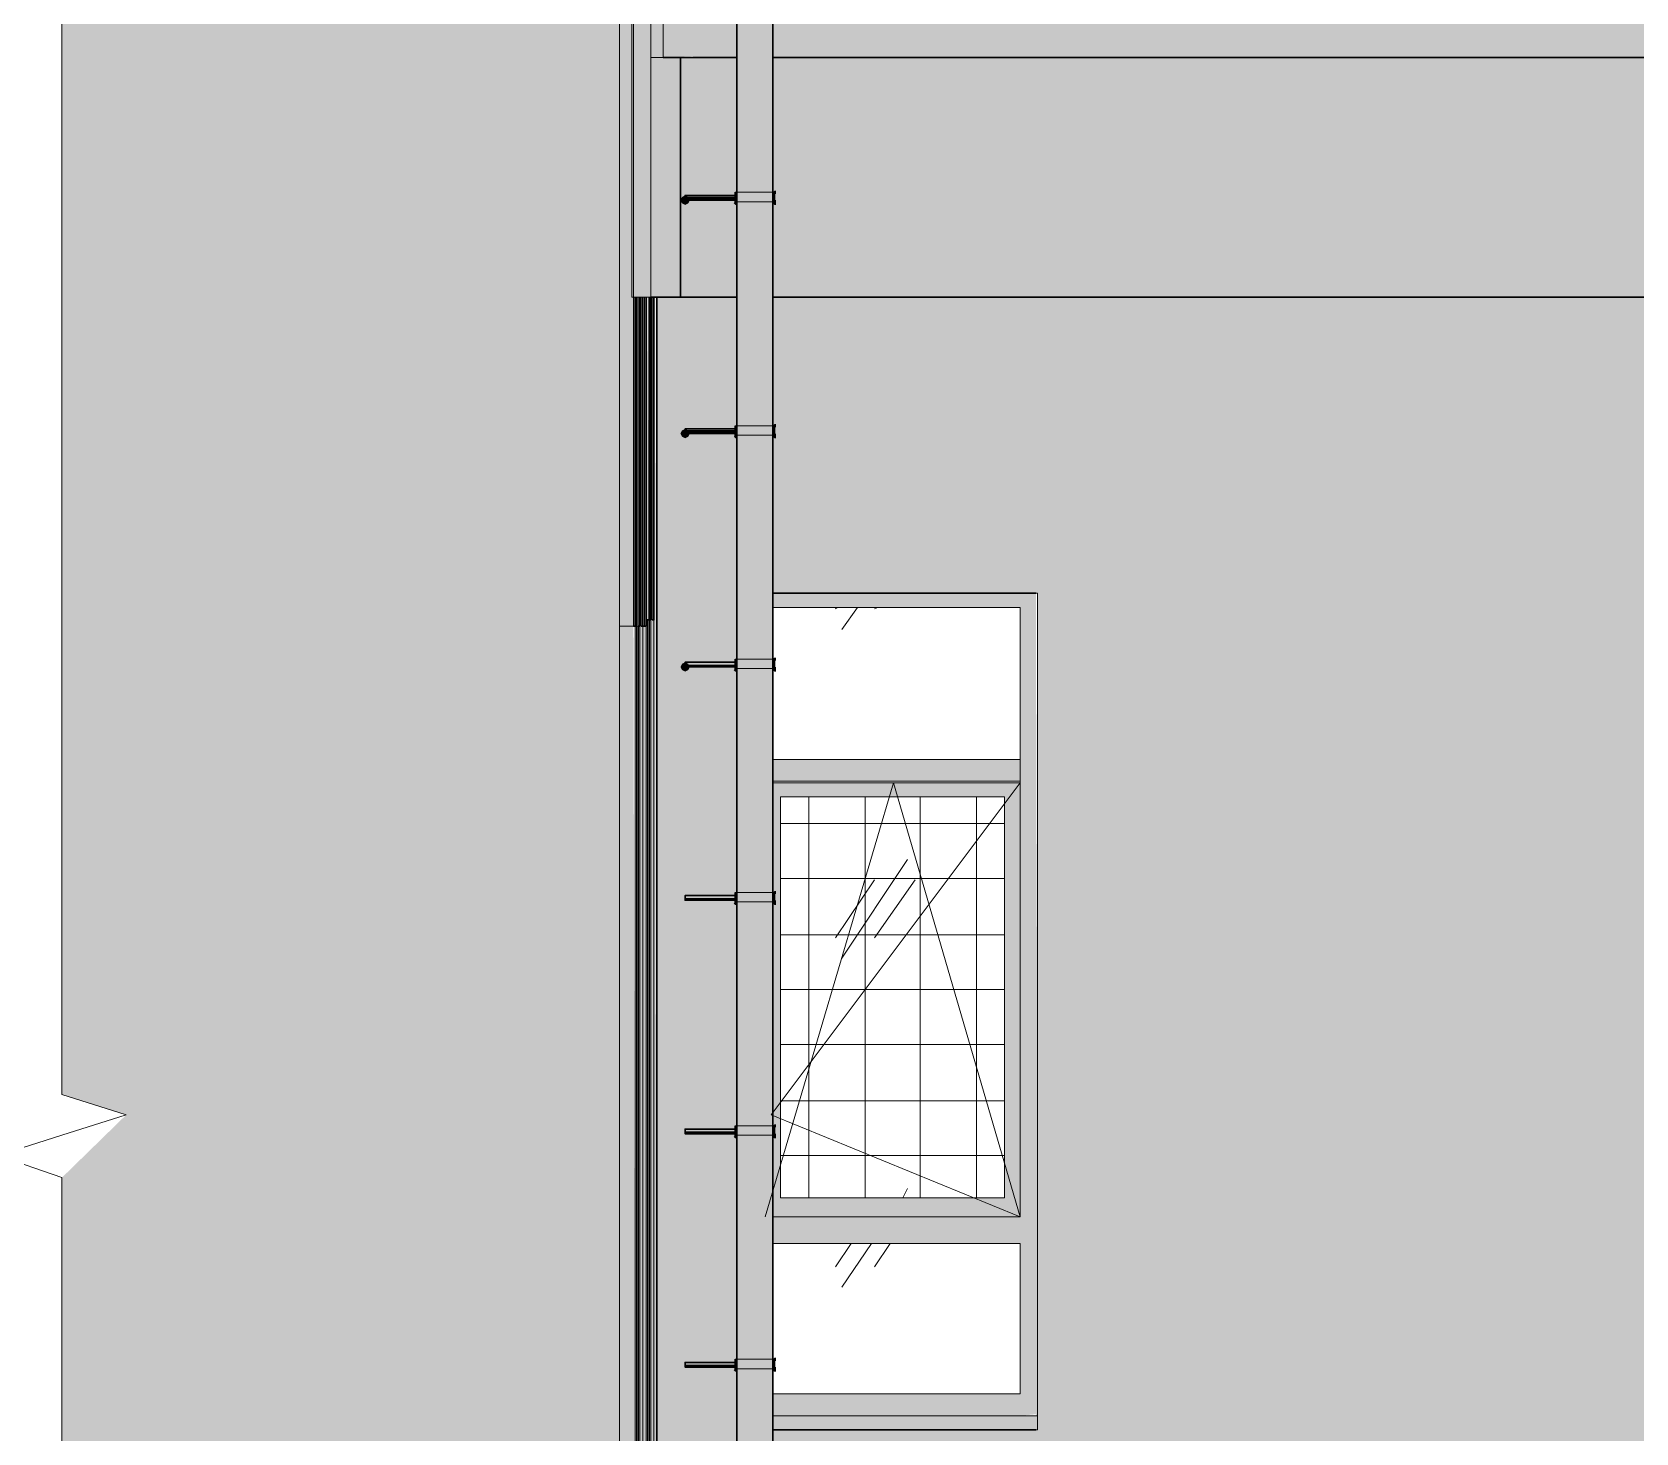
# Model space of a CAD drawing. Header units: millimetres. Extents: x -11345 to 411485, y -9810 to 73012.
# Drawn here: x 289849 to 294185, y 8008 to 11793 of the extents above; entities that cross this region are included whole.
import ezdxf

# ---------------------------------------------------------------- set-up
doc = ezdxf.new("R2010")
doc.units = ezdxf.units.MM
for name, color, linetype in [('PDF _Аннотация', 7, 'Continuous'), ('PDF _Линии', 7, 'Continuous'), ('PDF _Стены наружные', 7, 'Continuous'), ('PDF _Стены отделка', 7, 'Continuous'), ('PDF _Узлы', 7, 'Continuous')]:
    doc.layers.add(name, color=color, linetype=linetype)
for name, color, linetype, true_color in [('PDF _Обобщенные модели', 7, 'Continuous', 0xb5bcbf), ('PDF _Окна', 7, 'Continuous', 0x383e42), ('PDF _Стены штриховка поверхности', 7, 'Continuous', 0xcacbcc)]:
    doc.layers.add(name, color=color, linetype=linetype, true_color=true_color)

msp = doc.modelspace()

# ---------------------------------------------------------------- hatches: boundary and pattern name
at = {"layer": 'PDF _Линии', "transparency": 33554559}
for points in [[(291627.44753, 11339.09141), (291623.21449, 11347.55749), (291614.74841, 11351.79053), (291606.28233, 11347.55749), (291602.0493, 11339.09141), (291606.28233, 11330.62534), (291614.74841, 11326.3923), (291623.21449, 11330.62534)], [(291627.44753, 10708.3687), (291623.21449, 10716.83478), (291614.74841, 10721.06781), (291606.28233, 10716.83478), (291602.0493, 10708.3687), (291606.28233, 10699.90262), (291614.74841, 10695.66958), (291623.21449, 10699.90262)], [(291627.44753, 10077.64599), (291623.21449, 10086.11206), (291614.74841, 10090.3451), (291606.28233, 10086.11206), (291602.0493, 10077.64599), (291606.28233, 10069.17991), (291614.74841, 10064.94687), (291623.21449, 10069.17991)]]:
    msp.add_hatch(color=256, dxfattribs=at).paths.add_polyline_path(points)
at = {"layer": 'PDF _Обобщенные модели', "transparency": 33554559}
for color, points in [(256, [(291813.70121, 4219.12091), (291843.33248, 4197.95572), (291847.56552, 4193.72268), (291885.66287, 4176.79053), (291889.8959, 4172.55749), (291889.8959, 4176.79053), (291851.79856, 4193.72268), (291847.56552, 4197.95572), (291889.8959, 4176.79053), (291898.36198, 4197.95572), (291906.82806, 4227.58699), (291919.52717, 4265.68433), (291919.52717, 4269.91737), (291894.12894, 4286.84953), (291885.66287, 4295.3156), (291872.96375, 4308.01472), (291868.73071, 4312.24776), (291856.0316, 4337.64599), (291851.79856, 4367.27725), (291851.79856, 4396.90852), (291856.0316, 4396.90852), (291856.0316, 4422.30675), (291851.79856, 4422.30675), (291851.79856, 4646.65779), (291822.16729, 4646.65779), (291822.16729, 5726.08256), (291851.79856, 5726.08256), (291851.79856, 6284.84363), (291856.0316, 6284.84363), (291856.0316, 6314.47489), (291851.79856, 6314.47489), (291851.79856, 6915.56634), (291856.0316, 6915.56634), (291856.0316, 6945.19761), (291851.79856, 6945.19761), (291851.79856, 7546.28905), (291856.0316, 7546.28905), (291856.0316, 7575.92032), (291851.79856, 7575.92032), (291851.79856, 8177.01177), (291856.0316, 8177.01177), (291856.0316, 8206.64304), (291851.79856, 8206.64304), (291851.79856, 8807.73448), (291856.0316, 8807.73448), (291856.0316, 8837.36575), (291851.79856, 8837.36575), (291851.79856, 9438.4572), (291856.0316, 9438.4572), (291856.0316, 9468.08846), (291851.79856, 9468.08846), (291851.79856, 10069.17991), (291856.0316, 10069.17991), (291856.0316, 10098.81118), (291851.79856, 10098.81118), (291851.79856, 10699.90262), (291856.0316, 10699.90262), (291856.0316, 10729.53389), (291851.79856, 10729.53389), (291851.79856, 11330.62534), (291856.0316, 11330.62534), (291856.0316, 11360.25661), (291851.79856, 11360.25661), (291851.79856, 11961.34805), (291856.0316, 11961.34805), (291856.0316, 11990.97932), (291851.79856, 11990.97932), (291851.79856, 12592.07076), (291856.0316, 12592.07076), (291856.0316, 12621.70203), (291851.79856, 12621.70203), (291851.79856, 13222.79348), (291856.0316, 13222.79348), (291856.0316, 13252.42475), (291851.79856, 13252.42475), (291851.79856, 13853.51619), (291856.0316, 13853.51619), (291856.0316, 13883.14746), (291750.20564, 13878.91442), (291750.20564, 13874.68138), (291614.74841, 13874.68138), (291614.74841, 13861.98227), (291648.61272, 13861.98227), (291750.20564, 13866.21531), (291750.20564, 13853.51619), (291754.43868, 13853.51619), (291754.43868, 13252.42475), (291750.20564, 13252.42475), (291750.20564, 13243.95867), (291614.74841, 13243.95867), (291614.74841, 13231.25955), (291750.20564, 13231.25955), (291750.20564, 13222.79348), (291754.43868, 13222.79348), (291754.43868, 12621.70203), (291750.20564, 12621.70203), (291750.20564, 12613.23596), (291614.74841, 12613.23596), (291614.74841, 12604.76988), (291750.20564, 12604.76988), (291614.74841, 12600.53684), (291750.20564, 12600.53684), (291750.20564, 12592.07076), (291754.43868, 12592.07076), (291754.43868, 11990.97932), (291750.20564, 11990.97932), (291750.20564, 11982.51324), (291614.74841, 11982.51324), (291614.74841, 11974.04717), (291750.20564, 11974.04717), (291614.74841, 11969.81413), (291750.20564, 11969.81413), (291750.20564, 11961.34805), (291754.43868, 11961.34805), (291754.43868, 11360.25661), (291750.20564, 11360.25661), (291750.20564, 11351.79053), (291614.74841, 11351.79053), (291614.74841, 11343.32445), (291750.20564, 11343.32445), (291614.74841, 11339.09141), (291750.20564, 11339.09141), (291750.20564, 11330.62534), (291754.43868, 11330.62534), (291754.43868, 10729.53389), (291750.20564, 10729.53389), (291750.20564, 10721.06781), (291614.74841, 10721.06781), (291614.74841, 10712.60174), (291750.20564, 10712.60174), (291614.74841, 10708.3687), (291750.20564, 10708.3687), (291750.20564, 10699.90262), (291754.43868, 10699.90262), (291754.43868, 10098.81118), (291750.20564, 10098.81118), (291750.20564, 10090.3451), (291614.74841, 10090.3451), (291614.74841, 10081.87902), (291750.20564, 10081.87902), (291614.74841, 10077.64599), (291750.20564, 10077.64599), (291750.20564, 10069.17991), (291754.43868, 10069.17991), (291754.43868, 9468.08846), (291750.20564, 9468.08846), (291750.20564, 9459.62239), (291614.74841, 9459.62239), (291614.74841, 9446.92327), (291750.20564, 9446.92327), (291750.20564, 9438.4572), (291754.43868, 9438.4572), (291754.43868, 8837.36575), (291750.20564, 8837.36575), (291750.20564, 8828.89967), (291614.74841, 8828.89967), (291614.74841, 8816.20056), (291750.20564, 8816.20056), (291750.20564, 8807.73448), (291754.43868, 8807.73448), (291754.43868, 8206.64304), (291750.20564, 8206.64304), (291750.20564, 8198.17696), (291614.74841, 8198.17696), (291614.74841, 8185.47784), (291750.20564, 8185.47784), (291750.20564, 8177.01177), (291754.43868, 8177.01177), (291754.43868, 7575.92032), (291750.20564, 7575.92032), (291750.20564, 7567.45425), (291614.74841, 7567.45425), (291614.74841, 7554.75513), (291750.20564, 7554.75513), (291750.20564, 7546.28905), (291754.43868, 7546.28905), (291754.43868, 6945.19761), (291750.20564, 6945.19761), (291750.20564, 6936.73153), (291614.74841, 6936.73153), (291614.74841, 6924.03242), (291750.20564, 6924.03242), (291750.20564, 6915.56634), (291754.43868, 6915.56634), (291754.43868, 6314.47489), (291750.20564, 6314.47489), (291750.20564, 6306.00882), (291614.74841, 6306.00882), (291614.74841, 6293.3097), (291750.20564, 6293.3097), (291750.20564, 6284.84363), (291754.43868, 6284.84363), (291754.43868, 5683.75218), (291750.20564, 5683.75218), (291750.20564, 5675.2861), (291614.74841, 5675.2861), (291614.74841, 5662.58699), (291750.20564, 5662.58699), (291750.20564, 5658.35395), (291754.43868, 5658.35395), (291754.43868, 5053.02947), (291750.20564, 5053.02947), (291750.20564, 5048.79643), (291614.74841, 5044.56339), (291614.74841, 5031.86427), (291750.20564, 5031.86427), (291750.20564, 5027.63124), (291754.43868, 5027.63124), (291754.43868, 4422.30675), (291750.20564, 4422.30675), (291750.20564, 4418.07371), (291614.74841, 4413.84068), (291614.74841, 4401.14156), (291627.44753, 4401.14156), (291750.20564, 4405.3746), (291750.20564, 4396.90852), (291754.43868, 4396.90852), (291754.43868, 4367.27725), (291758.67172, 4337.64599), (291762.90475, 4312.24776), (291762.90475, 4308.01472), (291771.37083, 4278.38345), (291774.19286, 4275.56142), (291775.60387, 4269.91737), (291777.72039, 4267.80085), (291779.83691, 4261.4513), (291801.0021, 4231.82003), (291803.11862, 4230.76177), (291805.23514, 4227.58699), (291811.7475, 4223.02833)]), (7, [(291860.26464, 11360.25661), (291860.26464, 11364.48964), (291856.0316, 11364.48964), (291851.79856, 11360.25661), (291856.0316, 11356.02357), (291860.26464, 11356.02357)]), (7, [(291754.43868, 11330.62534), (291754.43868, 11334.85838), (291750.20564, 11334.85838), (291745.9726, 11330.62534), (291750.20564, 11326.3923), (291754.43868, 11326.3923)]), (7, [(291860.26464, 11334.85838), (291860.26464, 11339.09141), (291856.0316, 11339.09141), (291851.79856, 11334.85838), (291856.0316, 11330.62534), (291860.26464, 11330.62534)]), (7, [(291860.26464, 11330.62534), (291860.26464, 11334.85838), (291856.0316, 11334.85838), (291851.79856, 11330.62534), (291856.0316, 11326.3923), (291860.26464, 11326.3923)]), (7, [(291860.26464, 10729.53389), (291860.26464, 10733.76693), (291856.0316, 10733.76693), (291851.79856, 10729.53389), (291856.0316, 10725.30085), (291860.26464, 10725.30085)]), (7, [(291754.43868, 10699.90262), (291754.43868, 10704.13566), (291750.20564, 10704.13566), (291745.9726, 10699.90262), (291750.20564, 10695.66958), (291754.43868, 10695.66958)]), (7, [(291860.26464, 10704.13566), (291860.26464, 10708.3687), (291856.0316, 10708.3687), (291851.79856, 10704.13566), (291856.0316, 10699.90262), (291860.26464, 10699.90262)]), (7, [(291860.26464, 10699.90262), (291860.26464, 10704.13566), (291856.0316, 10704.13566), (291851.79856, 10699.90262), (291856.0316, 10695.66958), (291860.26464, 10695.66958)]), (7, [(291860.26464, 10098.81118), (291860.26464, 10103.04422), (291856.0316, 10103.04422), (291851.79856, 10098.81118), (291856.0316, 10094.57814), (291860.26464, 10094.57814)]), (7, [(291754.43868, 10069.17991), (291754.43868, 10073.41295), (291750.20564, 10073.41295), (291745.9726, 10069.17991), (291750.20564, 10064.94687), (291754.43868, 10064.94687)]), (7, [(291860.26464, 10073.41295), (291860.26464, 10077.64599), (291856.0316, 10077.64599), (291851.79856, 10073.41295), (291856.0316, 10069.17991), (291860.26464, 10069.17991)]), (7, [(291860.26464, 10069.17991), (291860.26464, 10073.41295), (291856.0316, 10073.41295), (291851.79856, 10069.17991), (291856.0316, 10064.94687), (291860.26464, 10064.94687)]), (7, [(291860.26464, 9468.08846), (291860.26464, 9472.3215), (291856.0316, 9472.3215), (291851.79856, 9468.08846), (291856.0316, 9463.85543), (291860.26464, 9463.85543)]), (7, [(291754.43868, 9438.4572), (291754.43868, 9442.69023), (291750.20564, 9442.69023), (291745.9726, 9438.4572), (291750.20564, 9434.22416), (291754.43868, 9434.22416)]), (7, [(291860.26464, 9442.69023), (291860.26464, 9446.92327), (291856.0316, 9446.92327), (291851.79856, 9442.69023), (291856.0316, 9438.4572), (291860.26464, 9438.4572)]), (7, [(291860.26464, 9438.4572), (291860.26464, 9442.69023), (291856.0316, 9442.69023), (291851.79856, 9438.4572), (291856.0316, 9434.22416), (291860.26464, 9434.22416)]), (7, [(291754.43868, 8807.73448), (291754.43868, 8811.96752), (291750.20564, 8811.96752), (291745.9726, 8807.73448), (291750.20564, 8803.50144), (291754.43868, 8803.50144)]), (7, [(291860.26464, 8837.36575), (291860.26464, 8841.59879), (291856.0316, 8841.59879), (291851.79856, 8837.36575), (291856.0316, 8833.13271), (291860.26464, 8833.13271)]), (7, [(291860.26464, 8811.96752), (291860.26464, 8816.20056), (291856.0316, 8816.20056), (291851.79856, 8811.96752), (291856.0316, 8807.73448), (291860.26464, 8807.73448)]), (7, [(291860.26464, 8807.73448), (291860.26464, 8811.96752), (291856.0316, 8811.96752), (291851.79856, 8807.73448), (291856.0316, 8803.50144), (291860.26464, 8803.50144)]), (7, [(291860.26464, 8206.64304), (291860.26464, 8210.87607), (291856.0316, 8210.87607), (291851.79856, 8206.64304), (291856.0316, 8202.41), (291860.26464, 8202.41)]), (7, [(291754.43868, 8177.01177), (291754.43868, 8181.24481), (291750.20564, 8181.24481), (291745.9726, 8177.01177), (291750.20564, 8172.77873), (291754.43868, 8172.77873)]), (7, [(291860.26464, 8181.24481), (291860.26464, 8185.47784), (291856.0316, 8185.47784), (291851.79856, 8181.24481), (291856.0316, 8177.01177), (291860.26464, 8177.01177)]), (7, [(291860.26464, 8177.01177), (291860.26464, 8181.24481), (291856.0316, 8181.24481), (291851.79856, 8177.01177), (291856.0316, 8172.77873), (291860.26464, 8172.77873)])]:
    msp.add_hatch(color=color, dxfattribs=at).paths.add_polyline_path(points)
at = {"layer": 'PDF _Окна', "transparency": 33554687}
h = msp.add_hatch(color=256, dxfattribs=at)
h.paths.add_polyline_path([(291856.0316, 8837.36575), (291856.0316, 8807.73448), (291851.79856, 8807.73448), (291851.79856, 8519.88787), (292520.61862, 8519.88787), (292520.61862, 8113.51619), (291851.79856, 8113.51619), (291851.79856, 8016.15631), (292567.18204, 8016.15631), (292562.949, 8054.25366), (292520.61862, 8054.25366), (292567.18204, 8058.48669), (292567.18204, 8591.84953), (292562.949, 10238.50144), (292562.949, 10276.59879), (291851.79856, 10276.59879), (291851.79856, 10238.50144), (292520.61862, 10238.50144), (292520.61862, 9827.89672), (291851.79856, 9827.89672), (291851.79856, 9768.63419), (292520.61862, 9768.63419), (292520.61862, 9764.40115), (291851.79856, 9764.40115), (291851.79856, 9468.08846), (291856.0316, 9468.08846), (291856.0316, 9438.4572), (291851.79856, 9438.4572), (291851.79856, 8837.36575)])
h.paths.add_polyline_path([(291872.96375, 8642.64599), (291872.96375, 9726.3038), (292478.28823, 9726.3038), (292478.28823, 8642.64599)], flags=0)
at = {"layer": 'PDF _Стены наружные', "true_color": 0xe2e2e2, "transparency": 33554687}
h = msp.add_hatch(color=254, dxfattribs=at)
h.paths.add_polyline_path([(291530.08764, 11914.78463), (291530.08764, 14204.85838), (291525.85461, 14204.85838), (291525.85461, 14556.20056), (291589.35018, 14556.20056), (291589.35018, 14657.79348), (291631.68056, 14657.79348), (291631.68056, 14755.15336), (291652.84576, 14755.15336), (291652.84576, 14954.10616), (291631.68056, 14954.10616), (291631.68056, 14916.00882), (291521.62157, 14916.00882), (291521.62157, 14907.54274), (291475.05815, 14907.54274), (291475.05815, 14755.15336), (291436.9608, 14755.15336), (291436.9608, 3948.20646), (291458.12599, 3943.97342), (291475.05815, 3943.97342), (291475.05815, 3965.13861), (291483.52422, 3965.13861), (291483.52422, 6242.51324), (291475.05815, 6242.51324), (291475.05815, 7927.2625), (291479.29118, 7927.2625), (291475.05815, 7944.19466), (291479.29118, 7944.19466), (291475.05815, 10187.70498), (291475.05815, 11076.64304), (291521.62157, 11076.64304), (291521.62157, 11724.2979), (291555.48587, 11724.2979), (291555.48587, 11914.78463)])
h.paths.add_polyline_path([(291525.85461, 11914.78463), (291521.62157, 11914.78463), (291521.62157, 11885.15336), (291475.05815, 11885.15336), (291475.05815, 11914.78463), (291483.52422, 11914.78463), (291483.52422, 14175.22711), (291487.75726, 14175.22711), (291487.75726, 11914.78463), (291491.9903, 11914.78463), (291491.9903, 14175.22711), (291496.22334, 14175.22711), (291496.22334, 11914.78463), (291504.68941, 11914.78463), (291504.68941, 11923.25071), (291508.92245, 11923.25071), (291508.92245, 11914.78463), (291513.15549, 11914.78463), (291513.15549, 14175.22711), (291517.38853, 14175.22711), (291517.38853, 11914.78463), (291521.62157, 11914.78463), (291521.62157, 14175.22711), (291525.85461, 14175.22711)], flags=0)
h.paths.add_polyline_path([(291483.52422, 10187.70498), (291479.29118, 10187.70498), (291479.29118, 7944.19466), (291479.29118, 7927.2625), (291483.52422, 7927.2625)])
for points in [[(291508.92245, 10187.70498), (291496.22334, 10187.70498), (291496.22334, 7927.2625), (291508.92245, 7927.2625), (291508.92245, 7944.19466), (291513.15549, 7944.19466), (291513.15549, 10204.63714), (291508.92245, 10204.63714)], [(291521.62157, 10204.63714), (291517.38853, 10204.63714), (291517.38853, 7944.19466), (291521.62157, 7944.19466)], [(291530.08764, 10204.63714), (291525.85461, 10204.63714), (291525.85461, 7944.19466), (291530.08764, 7944.19466)], [(291491.9903, 10187.70498), (291487.75726, 10187.70498), (291487.75726, 7927.2625), (291491.9903, 7927.2625)]]:
    msp.add_hatch(color=254, dxfattribs=at).paths.add_polyline_path(points)
at = {"layer": 'PDF _Стены штриховка поверхности', "true_color": 0xfbfbf4, "transparency": 33554687}
for points in [[(291898.36198, 14746.68728), (291898.36198, 14738.22121), (291932.22629, 14746.68728), (291961.85756, 14657.79348), (291966.09059, 14649.3274), (291915.29413, 14632.39525), (291894.12894, 14619.69613), (291872.96375, 14598.53094), (291856.0316, 14568.89967), (291856.0316, 14556.20056), (291851.79856, 14539.2684), (291851.79856, 14509.63714), (291856.0316, 14509.63714), (291856.0316, 14484.23891), (291851.79856, 14484.23891), (291851.79856, 14137.12976), (292562.949, 14137.12976), (292562.949, 14204.85838), (292567.18204, 11919.01767), (298878.64222, 11919.01767), (298878.64222, 11902.08551), (298976.0021, 11885.15336), (298971.76906, 11885.15336), (298967.53602, 11872.45425), (298971.76906, 11872.45425), (298971.76906, 11868.22121), (291851.79856, 11868.22121), (291851.79856, 11360.25661), (291856.0316, 11360.25661), (291856.0316, 11330.62534), (291851.79856, 11330.62534), (291851.79856, 10729.53389), (291856.0316, 10729.53389), (291856.0316, 10699.90262), (291851.79856, 10699.90262), (291851.79856, 10276.59879), (292567.18204, 10276.59879), (292562.949, 8016.15631), (291851.79856, 8016.15631), (291851.79856, 7575.92032), (291856.0316, 7575.92032), (291856.0316, 7546.28905), (291851.79856, 7546.28905), (291851.79856, 6945.19761), (291856.0316, 6945.19761), (291856.0316, 6915.56634), (291851.79856, 6915.56634), (291851.79856, 6314.47489), (291856.0316, 6314.47489), (291856.0316, 6284.84363), (291851.79856, 6284.84363), (291851.79856, 6276.37755), (292507.9195, 6276.37755), (292507.9195, 4079.43065), (295970.54487, 4079.43065), (295970.54487, 5391.67253), (295979.01095, 5391.67253), (295979.01095, 5108.05897), (295987.47702, 5108.05897), (295987.47702, 5412.83773), (297054.20269, 5412.83773), (297054.20269, 6123.98817), (297033.0375, 6123.98817), (297033.0375, 6094.3569), (297028.80446, 6094.3569), (297028.80446, 6123.98817), (297003.40623, 6123.98817), (297003.40623, 6128.22121), (297028.80446, 6128.22121), (297028.80446, 6157.85248), (297033.0375, 6157.85248), (297033.0375, 6526.12681), (296956.84281, 6526.12681), (296956.84281, 6589.62239), (297388.61272, 6915.56634), (297426.71006, 6945.19761), (297532.53602, 7025.62534), (297638.36198, 6945.19761), (298108.22924, 6589.62239), (298108.22924, 6526.12681), (298032.03455, 6526.12681), (298032.03455, 6157.85248), (298036.26759, 6157.85248), (298036.26759, 6128.22121), (298061.66582, 6128.22121), (298061.66582, 6123.98817), (298036.26759, 6123.98817), (298036.26759, 6094.3569), (298032.03455, 6094.3569), (298032.03455, 5412.83773), (298544.23219, 5412.83773), (298544.23219, 5497.49849), (298468.0375, 5497.49849), (298468.0375, 5535.59584), (298844.77791, 5793.81118), (298878.64222, 5772.64599), (298971.76906, 5704.91737), (298976.0021, 5704.91737), (298980.23514, 5700.68433), (299086.0611, 5700.68433), (299086.0611, 6318.70793), (298946.37083, 6318.70793), (298946.37083, 6327.17401), (299086.0611, 6327.17401), (299086.0611, 6945.19761), (298946.37083, 6945.19761), (298946.37083, 6957.89672), (299086.0611, 6957.89672), (299086.0611, 7575.92032), (298946.37083, 7575.92032), (298946.37083, 7584.3864), (299086.0611, 7584.3864), (299086.0611, 8202.41), (298946.37083, 8202.41), (298946.37083, 8215.10911), (299086.0611, 8215.10911), (299086.0611, 8833.13271), (298946.37083, 8833.13271), (298946.37083, 8841.59879), (299086.0611, 8841.59879), (299086.0611, 9459.62239), (298946.37083, 9459.62239), (298946.37083, 9472.3215), (299086.0611, 9472.3215), (299086.0611, 10090.3451), (298946.37083, 10090.3451), (298946.37083, 10098.81118), (299086.0611, 10098.81118), (299086.0611, 10716.83478), (298946.37083, 10716.83478), (298946.37083, 10729.53389), (299086.0611, 10729.53389), (299086.0611, 11347.55749), (298946.37083, 11347.55749), (298946.37083, 11356.02357), (299086.0611, 11356.02357), (299086.0611, 11868.22121), (298984.46818, 11868.22121), (298980.23514, 11872.45425), (298980.23514, 11885.15336), (298891.34133, 11902.08551), (298891.34133, 11919.01767), (299086.0611, 11919.01767), (299086.0611, 11974.04717), (298946.37083, 11974.04717), (298946.37083, 11986.74628), (299086.0611, 11986.74628), (299086.0611, 12604.76988), (298946.37083, 12604.76988), (298946.37083, 12613.23596), (299086.0611, 12613.23596), (299086.0611, 13231.25955), (298946.37083, 13235.49259), (298946.37083, 13243.95867), (299086.0611, 13243.95867), (299086.0611, 13861.98227), (298946.37083, 13861.98227), (298946.37083, 13870.44835), (299086.0611, 13870.44835), (299086.0611, 14488.47194), (298946.37083, 14492.70498), (298946.37083, 14501.17106), (299086.0611, 14501.17106), (299086.0611, 14509.63714), (299090.29413, 14547.73448), (299090.29413, 14581.59879), (299086.0611, 14581.59879), (299056.42983, 14568.89967), (299047.96375, 14594.2979), (299026.79856, 14657.79348), (299031.0316, 14657.79348), (299026.79856, 14666.25955), (299073.36198, 14683.19171), (299098.76021, 14695.89082), (299119.9254, 14717.05602), (299132.62452, 14746.68728), (299136.85756, 14755.15336), (299136.85756, 14869.4454), (299111.45933, 14924.47489), (299111.45933, 14954.10616), (292084.61567, 14954.10616), (292084.61567, 14755.15336), (292059.21744, 14767.85248), (292038.05225, 14776.31855), (291902.59502, 14844.04717), (291902.59502, 14755.15336)], [(291487.75726, 11076.64304), (291483.52422, 11076.64304), (291483.52422, 3965.13861), (291475.05815, 3965.13861), (291475.05815, 3943.97342), (291487.75726, 3943.97342), (291500.45638, 3939.74038), (291500.45638, 3965.13861), (291496.22334, 3965.13861), (291496.22334, 11076.64304), (291491.9903, 11076.64304), (291491.9903, 3965.13861), (291487.75726, 3965.13861)]]:
    msp.add_hatch(color=7, dxfattribs=at).paths.add_polyline_path(points)
h = msp.add_hatch(color=7, dxfattribs=at)
h.paths.add_polyline_path([(291614.74841, 11914.78463), (291610.51537, 11914.78463), (291610.51537, 11893.61944), (291614.74841, 11889.3864)])
h.paths.add_polyline_path([(291585.11714, 11893.61944), (291585.11714, 11889.3864), (291589.35018, 11889.3864), (291589.35018, 11914.78463), (291580.8841, 11914.78463)])
h.paths.add_polyline_path([(291563.95195, 11893.61944), (291568.18499, 11889.3864), (291568.18499, 11914.78463), (291563.95195, 11914.78463)])
h.paths.add_polyline_path([(291572.41803, 11893.61944), (291576.65107, 11889.3864), (291576.65107, 11914.78463), (291572.41803, 11914.78463)])
h.paths.add_polyline_path([(291610.51537, 11889.3864), (291610.51537, 11885.15336), (291614.74841, 11889.3864)])
h.paths.add_polyline_path([(291614.74841, 11885.15336), (291614.74841, 11876.68728), (291618.98145, 11876.68728), (291623.21449, 11885.15336), (291623.21449, 11889.3864), (291618.98145, 11889.3864), (291618.98145, 11885.15336)])
h.paths.add_polyline_path([(291576.65107, 11885.15336), (291576.65107, 11876.68728), (291580.8841, 11876.68728), (291585.11714, 11885.15336), (291585.11714, 11889.3864), (291580.8841, 11889.3864), (291580.8841, 11885.15336)])
h.paths.add_polyline_path([(291572.41803, 11885.15336), (291568.18499, 11876.68728), (291572.41803, 11876.68728), (291576.65107, 11885.15336), (291576.65107, 11889.3864), (291572.41803, 11889.3864)])
h.paths.add_polyline_path([(291589.35018, 11885.15336), (291585.11714, 11876.68728), (291589.35018, 11876.68728), (291593.58322, 11885.15336), (291593.58322, 11889.3864)])
h.paths.add_polyline_path([(291597.81626, 11876.68728), (291597.81626, 11872.45425), (291593.58322, 11872.45425)])
h.paths.add_polyline_path([(291593.58322, 11880.92032), (291593.58322, 11876.68728), (291589.35018, 11876.68728), (291589.35018, 11872.45425), (291585.11714, 11872.45425), (291585.11714, 11876.68728), (291580.8841, 11876.68728), (291580.8841, 11872.45425), (291576.65107, 11872.45425), (291576.65107, 11876.68728), (291572.41803, 11876.68728), (291572.41803, 11872.45425), (291568.18499, 11872.45425), (291568.18499, 11876.68728), (291563.95195, 11876.68728), (291568.18499, 11885.15336), (291568.18499, 11889.3864), (291563.95195, 11889.3864), (291563.95195, 11885.15336), (291559.71891, 11885.15336), (291559.71891, 11914.78463), (291555.48587, 11914.78463), (291555.48587, 11724.2979), (291635.9136, 11728.53094), (291635.9136, 11724.2979), (291555.48587, 11724.2979), (291521.62157, 11724.2979), (291521.62157, 4079.43065), (291525.85461, 4079.43065), (291525.85461, 11076.64304), (291530.08764, 11076.64304), (291530.08764, 4079.43065), (291538.55372, 4079.43065), (291534.32068, 11076.64304), (291538.55372, 11076.64304), (291538.55372, 4079.43065), (291745.9726, 4079.43065), (291745.9726, 4401.14156), (291614.74841, 4405.3746), (291614.74841, 4418.07371), (291745.9726, 4418.07371), (291745.9726, 5031.86427), (291614.74841, 5031.86427), (291614.74841, 5048.79643), (291745.9726, 5048.79643), (291745.9726, 5662.58699), (291614.74841, 5662.58699), (291614.74841, 5675.2861), (291745.9726, 5675.2861), (291745.9726, 6276.37755), (291754.43868, 6276.37755), (291754.43868, 6284.84363), (291750.20564, 6284.84363), (291750.20564, 6293.3097), (291614.74841, 6293.3097), (291614.74841, 6306.00882), (291750.20564, 6306.00882), (291750.20564, 6314.47489), (291754.43868, 6314.47489), (291754.43868, 6915.56634), (291750.20564, 6915.56634), (291750.20564, 6924.03242), (291614.74841, 6924.03242), (291614.74841, 6936.73153), (291750.20564, 6936.73153), (291750.20564, 6945.19761), (291754.43868, 6945.19761), (291754.43868, 7546.28905), (291750.20564, 7546.28905), (291750.20564, 7554.75513), (291614.74841, 7554.75513), (291614.74841, 7567.45425), (291750.20564, 7567.45425), (291750.20564, 7575.92032), (291754.43868, 7575.92032), (291754.43868, 8177.01177), (291750.20564, 8177.01177), (291750.20564, 8185.47784), (291614.74841, 8185.47784), (291614.74841, 8198.17696), (291750.20564, 8198.17696), (291750.20564, 8206.64304), (291754.43868, 8206.64304), (291754.43868, 8807.73448), (291750.20564, 8807.73448), (291750.20564, 8816.20056), (291614.74841, 8816.20056), (291614.74841, 8828.89967), (291750.20564, 8828.89967), (291750.20564, 8837.36575), (291754.43868, 8837.36575), (291754.43868, 9438.4572), (291750.20564, 9438.4572), (291750.20564, 9446.92327), (291614.74841, 9446.92327), (291614.74841, 9459.62239), (291750.20564, 9459.62239), (291750.20564, 9468.08846), (291754.43868, 9468.08846), (291754.43868, 10069.17991), (291750.20564, 10069.17991), (291750.20564, 10077.64599), (291614.74841, 10077.64599), (291614.74841, 10090.3451), (291750.20564, 10090.3451), (291750.20564, 10098.81118), (291754.43868, 10098.81118), (291754.43868, 10699.90262), (291750.20564, 10699.90262), (291750.20564, 10708.3687), (291614.74841, 10708.3687), (291614.74841, 10721.06781), (291750.20564, 10721.06781), (291750.20564, 10729.53389), (291754.43868, 10729.53389), (291754.43868, 11330.62534), (291750.20564, 11330.62534), (291750.20564, 11339.09141), (291614.74841, 11339.09141), (291614.74841, 11351.79053), (291750.20564, 11351.79053), (291750.20564, 11360.25661), (291754.43868, 11360.25661), (291754.43868, 11868.22121), (291635.9136, 11868.22121), (291635.9136, 11872.45425), (291631.68056, 11872.45425), (291631.68056, 11876.68728), (291635.9136, 11885.15336), (291627.44753, 11885.15336), (291623.21449, 11876.68728), (291627.44753, 11876.68728), (291627.44753, 11872.45425), (291623.21449, 11872.45425), (291623.21449, 11876.68728), (291618.98145, 11876.68728), (291618.98145, 11872.45425), (291614.74841, 11872.45425), (291614.74841, 11876.68728), (291610.51537, 11876.68728), (291606.28233, 11872.45425), (291606.28233, 11876.68728), (291610.51537, 11876.68728), (291610.51537, 11885.15336), (291606.28233, 11885.15336), (291602.0493, 11876.68728), (291602.0493, 11885.15336), (291597.81626, 11885.15336)], flags=0)
h.paths.add_polyline_path([(291618.98145, 11893.61944), (291623.21449, 11889.3864), (291627.44753, 11889.3864), (291627.44753, 11914.78463), (291618.98145, 11914.78463)])
h.paths.add_polyline_path([(291606.28233, 11914.78463), (291602.0493, 11914.78463), (291602.0493, 11893.61944), (291606.28233, 11889.3864)])
h.paths.add_polyline_path([(291597.81626, 11914.78463), (291593.58322, 11914.78463), (291593.58322, 11893.61944), (291597.81626, 11889.3864)])
at = {"layer": 'PDF _Стены штриховка поверхности', "true_color": 0x88d4d9, "transparency": 33554687}
for points in [[(291483.52422, 11076.64304), (291475.05815, 11076.64304), (291475.05815, 10187.70498), (291479.29118, 10187.70498), (291479.29118, 10670.27135), (291483.52422, 10598.3097)], [(291491.9903, 11076.64304), (291487.75726, 11076.64304), (291487.75726, 10187.70498), (291491.9903, 10187.70498)], [(291500.45638, 11076.64304), (291496.22334, 11076.64304), (291496.22334, 10187.70498), (291500.45638, 10187.70498)], [(291530.08764, 11076.64304), (291525.85461, 11076.64304), (291525.85461, 10204.63714), (291530.08764, 10204.63714)]]:
    msp.add_hatch(color=133, dxfattribs=at).paths.add_polyline_path(points)
h = msp.add_hatch(color=133, dxfattribs=at)
h.paths.add_polyline_path([(291513.15549, 11076.64304), (291504.68941, 11076.64304), (291504.68941, 10187.70498), (291508.92245, 10187.70498), (291508.92245, 10204.63714), (291517.38853, 10204.63714)])
h.paths.add_polyline_path([(291521.62157, 11076.64304), (291517.38853, 11076.64304), (291517.38853, 10204.63714), (291521.62157, 10204.63714)])
h = msp.add_hatch(color=133, dxfattribs=at)
h.paths.add_polyline_path([(291483.52422, 10577.14451), (291483.52422, 10581.37755), (291483.52422, 10577.14451)], flags=0)
h.paths.add_polyline_path([(291483.52422, 10577.14451), (291483.52422, 10577.14451), (291483.52422, 10577.14451)], flags=0)
h.paths.add_polyline_path([(291483.52422, 10577.14451), (291483.52422, 10577.14451), (291483.52422, 10577.14451)], flags=0)
h.paths.add_polyline_path([(291483.52422, 10577.14451), (291483.52422, 10577.14451), (291483.52422, 10577.14451)], flags=0)
h.paths.add_polyline_path([(291483.52422, 10577.14451), (291483.52422, 10577.14451), (291483.52422, 10577.14451)], flags=0)
at = {"layer": 'PDF _Узлы', "true_color": 0x939393, "transparency": 33554687}
msp.add_hatch(color=252, dxfattribs=at).paths.add_polyline_path([(291995.72186, 15072.63124), (289929.99915, 16012.36575), (289929.99915, 8922.02652), (290103.55372, 8866.99702), (289929.99915, 8697.67548), (289929.99915, -1889.15342), (298916.73956, -1774.86139), (298916.73956, 2889.94687), (299399.30593, 2826.4513), (299399.30593, 2898.41295), (298205.58912, 3059.2684), (296423.47997, 3351.34805), (295970.54487, 3427.54274), (295970.54487, 3351.34805), (295403.31773, 3427.54274), (291436.9608, 3948.20646), (291436.9608, 15072.63124), (291521.62157, 15030.30085), (292084.61567, 14755.15336), (292084.61567, 15030.30085)])

# ---------------------------------------------------------------- linework, layer by layer
at = {"layer": 'PDF _Аннотация', "lineweight": 20}
msp.add_lwpolyline([(290103.55372, 8866.99702), (289929.99915, 8922.02652), (290103.55372, 8866.99702), (289929.99915, 8811.96752), (289756.44458, 8756.93802), (289929.99915, 8697.67548), (289756.44458, 8756.93802), (289929.99915, 8811.96752)], dxfattribs=at)
at = {"layer": 'PDF _Линии', "lineweight": 9}
msp.add_lwpolyline([(289929.99915, -1889.15342), (298916.73956, -1774.86139), (298916.73956, 2889.94687), (299399.30593, 2826.4513), (299399.30593, 2898.41295), (298205.58912, 3059.2684), (295970.54487, 3427.54274), (295970.54487, 3351.34805), (291436.9608, 3948.20646), (291436.9608, 15072.63124), (292084.61567, 14755.15336), (292084.61567, 15030.30085), (289929.99915, 16012.36575)], dxfattribs=at)
at = {"layer": 'PDF _Линии', "lineweight": 30}
for points in [[(291762.90475, 14602.76398), (291758.67172, 14594.2979), (291758.67172, 14585.83183), (291754.43868, 14577.36575), (291754.43868, 14573.13271), (291754.43868, 14564.66663), (291754.43868, 14556.20056), (291754.43868, 14547.73448), (291754.43868, 14543.50144), (291754.43868, 14501.17106), (291754.43868, 4409.60764)], [(291851.79856, 4409.60764), (291851.79856, 14501.17106), (291851.79856, 14543.50144), (291851.79856, 14539.2684)], [(291555.48587, 11724.2979), (291754.43868, 11724.2979)], [(291602.0493, 11076.64304), (291602.0493, 11724.2979)], [(298929.43868, 11724.2979), (298929.43868, 11076.64304), (291851.79856, 11076.64304)], [(291851.79856, 11724.2979), (299086.0611, 11724.2979)], [(291750.20564, 11360.25661), (291750.20564, 11334.85838), (291750.20564, 11330.62534)], [(291856.0316, 11330.62534), (291856.0316, 11334.85838), (291856.0316, 11360.25661)], [(291754.43868, 11351.79053), (291614.74841, 11351.79053), (291614.74841, 11347.55749), (291614.74841, 11343.32445), (291754.43868, 11343.32445)], [(291614.74841, 11339.09141), (291750.20564, 11339.09141)], [(291475.05815, 10187.70498), (291479.29118, 10187.70498), (291479.29118, 11076.64304)], [(291479.29118, 10187.70498), (291483.52422, 10187.70498), (291483.52422, 11076.64304)], [(291487.75726, 6246.74628), (291487.75726, 6242.51324), (291491.9903, 6242.51324), (291491.9903, 7927.2625), (291487.75726, 7927.2625), (291487.75726, 10187.70498), (291491.9903, 10187.70498), (291491.9903, 11076.64304)], [(291496.22334, 10187.70498), (291500.45638, 10187.70498), (291500.45638, 11076.64304)], [(291500.45638, 10187.70498), (291508.92245, 10187.70498), (291508.92245, 11076.64304)], [(291508.92245, 10204.63714), (291517.38853, 10204.63714), (291517.38853, 11076.64304)], [(291517.38853, 6242.51324), (291521.62157, 6242.51324), (291521.62157, 7944.19466), (291517.38853, 7944.19466), (291517.38853, 10204.63714), (291521.62157, 10204.63714), (291521.62157, 11076.64304), (291754.43868, 11076.64304)], [(291525.85461, 10204.63714), (291530.08764, 10204.63714), (291530.08764, 11076.64304)], [(291538.55372, 4079.43065), (291538.55372, 11076.64304)], [(291754.43868, 10721.06781), (291614.74841, 10721.06781), (291614.74841, 10716.83478), (291614.74841, 10712.60174), (291754.43868, 10712.60174)], [(291750.20564, 10729.53389), (291750.20564, 10704.13566), (291750.20564, 10699.90262)], [(291856.0316, 10699.90262), (291856.0316, 10704.13566), (291856.0316, 10729.53389)], [(291614.74841, 10708.3687), (291750.20564, 10708.3687)], [(291851.79856, 10276.59879), (292562.949, 10276.59879)], [(291754.43868, 10090.3451), (291614.74841, 10090.3451), (291614.74841, 10086.11206), (291614.74841, 10081.87902), (291754.43868, 10081.87902)], [(291614.74841, 10077.64599), (291750.20564, 10077.64599)], [(291750.20564, 10098.81118), (291750.20564, 10073.41295), (291750.20564, 10069.17991)], [(291856.0316, 10069.17991), (291856.0316, 10073.41295), (291856.0316, 10098.81118)], [(291754.43868, 9459.62239), (291614.74841, 9459.62239), (291614.74841, 9455.38935), (291614.74841, 9451.15631), (291754.43868, 9451.15631)], [(291750.20564, 9468.08846), (291750.20564, 9442.69023), (291750.20564, 9438.4572)], [(291856.0316, 9438.4572), (291856.0316, 9442.69023), (291856.0316, 9468.08846)], [(291614.74841, 9451.15631), (291614.74841, 9446.92327), (291750.20564, 9446.92327)], [(291754.43868, 8828.89967), (291614.74841, 8828.89967), (291614.74841, 8824.66663), (291614.74841, 8820.4336), (291754.43868, 8820.4336)], [(291614.74841, 8820.4336), (291614.74841, 8816.20056), (291750.20564, 8816.20056)], [(291750.20564, 8837.36575), (291750.20564, 8811.96752), (291750.20564, 8807.73448)], [(291856.0316, 8807.73448), (291856.0316, 8811.96752), (291856.0316, 8837.36575)], [(291754.43868, 8198.17696), (291614.74841, 8198.17696), (291614.74841, 8193.94392), (291614.74841, 8189.71088), (291754.43868, 8189.71088)], [(291750.20564, 8206.64304), (291750.20564, 8181.24481), (291750.20564, 8177.01177)], [(291856.0316, 8177.01177), (291856.0316, 8181.24481), (291856.0316, 8206.64304)], [(291614.74841, 8189.71088), (291614.74841, 8185.47784), (291750.20564, 8185.47784)], [(292562.949, 8016.15631), (291851.79856, 8016.15631)]]:
    msp.add_lwpolyline(points, dxfattribs=at)
at = {"layer": 'PDF _Линии', "lineweight": 9, "ltscale": 3.134275}
msp.add_lwpolyline([(292520.61862, 9764.40115), (291847.56552, 8866.99702), (292520.61862, 8591.84953), (292177.74251, 9764.40115), (291830.63337, 8591.84953)], dxfattribs=at)
at = {"layer": 'PDF _Линии', "lineweight": 9}
msp.add_lwpolyline([(292478.28823, 9726.3038), (291872.96375, 9726.3038), (291872.96375, 8642.64599), (292478.28823, 8642.64599)], close=True, dxfattribs=at)
at = {"layer": 'PDF _Обобщенные модели', "color": 7, "lineweight": 18}
for points in [[(291750.20564, 11360.25661), (291856.0316, 11360.25661)], [(291750.20564, 11334.85838), (291856.0316, 11334.85838)], [(291750.20564, 10729.53389), (291856.0316, 10729.53389)], [(291750.20564, 10704.13566), (291856.0316, 10704.13566)], [(291750.20564, 10098.81118), (291856.0316, 10098.81118)], [(291750.20564, 10073.41295), (291856.0316, 10073.41295)], [(291750.20564, 9468.08846), (291856.0316, 9468.08846)], [(291750.20564, 9442.69023), (291856.0316, 9442.69023)], [(291750.20564, 8837.36575), (291856.0316, 8837.36575)], [(291750.20564, 8811.96752), (291856.0316, 8811.96752)], [(291750.20564, 8206.64304), (291856.0316, 8206.64304)], [(291750.20564, 8181.24481), (291856.0316, 8181.24481)]]:
    msp.add_lwpolyline(points, dxfattribs=at)
at = {"layer": 'PDF _Обобщенные модели', "lineweight": 0}
for points in [[(291750.20564, 11347.55749), (291614.74841, 11347.55749), (291750.20564, 11347.55749)], [(291750.20564, 11343.32445), (291614.74841, 11343.32445), (291750.20564, 11343.32445)], [(291750.20564, 11339.09141), (291614.74841, 11339.09141), (291750.20564, 11339.09141)], [(291750.20564, 10716.83478), (291614.74841, 10716.83478), (291750.20564, 10716.83478)], [(291750.20564, 10708.3687), (291614.74841, 10708.3687), (291750.20564, 10708.3687)], [(291750.20564, 10081.87902), (291614.74841, 10081.87902), (291750.20564, 10081.87902)], [(291750.20564, 10077.64599), (291614.74841, 10077.64599), (291750.20564, 10077.64599)]]:
    msp.add_lwpolyline(points, dxfattribs=at)
at = {"layer": 'PDF _Окна', "color": 7, "lineweight": 9}
for points in [[(291851.79856, 8591.84953), (292520.61862, 8591.84953), (292520.61862, 10238.50144), (291851.79856, 10238.50144)], [(292025.35313, 10238.50144), (292021.12009, 10234.2684)], [(292080.38263, 10238.50144), (292038.05225, 10179.23891)], [(292135.41213, 10238.50144), (292126.94605, 10234.2684)], [(292520.61862, 9827.89672), (291851.79856, 9827.89672)], [(291851.79856, 9768.63419), (292520.61862, 9768.63419)], [(292520.61862, 9764.40115), (291851.79856, 9764.40115)], [(292215.83986, 9556.98227), (292038.05225, 9290.30085)], [(292126.94605, 9501.95277), (292021.12009, 9345.33035)], [(292237.00505, 9501.95277), (292126.94605, 9345.33035)], [(292215.83986, 8668.04422), (292203.14074, 8642.64599)], [(291851.79856, 8113.51619), (292520.61862, 8113.51619), (292520.61862, 8519.88787), (291851.79856, 8519.88787)], [(292063.45048, 8519.88787), (292021.12009, 8456.3923)], [(292118.47997, 8519.88787), (292038.05225, 8401.3628)], [(292169.27643, 8519.88787), (292126.94605, 8456.3923)], [(291851.79856, 8054.25366), (292567.18204, 8054.25366), (291851.79856, 8054.25366)]]:
    msp.add_lwpolyline(points, dxfattribs=at)
msp.add_lwpolyline([(292478.28823, 8642.64599), (291872.96375, 8642.64599), (291872.96375, 9726.3038), (292478.28823, 9726.3038)], close=True, dxfattribs=at)
at = {"layer": 'PDF _Стены наружные', "lineweight": 18}
for points in [[(291479.29118, 11076.64304), (291479.29118, 10187.70498)], [(291487.75726, 11076.64304), (291487.75726, 10187.70498)], [(291496.22334, 11076.64304), (291496.22334, 10187.70498)], [(291504.68941, 11076.64304), (291504.68941, 10187.70498)], [(291508.92245, 11076.64304), (291508.92245, 10204.63714)], [(291517.38853, 11076.64304), (291517.38853, 10204.63714)], [(291525.85461, 11076.64304), (291525.85461, 10204.63714)], [(292562.949, 10276.59879), (292567.18204, 10276.59879), (292567.18204, 8016.15631), (292562.949, 8016.15631)], [(291513.15549, 10204.63714), (291513.15549, 7944.19466)], [(291521.62157, 10204.63714), (291521.62157, 7944.19466)], [(291530.08764, 10204.63714), (291530.08764, 7944.19466)], [(291483.52422, 10187.70498), (291483.52422, 7927.2625)], [(291491.9903, 10187.70498), (291491.9903, 7927.2625)], [(291508.92245, 10187.70498), (291508.92245, 7927.2625)]]:
    msp.add_lwpolyline(points, dxfattribs=at)
at = {"layer": 'PDF _Стены наружные', "color": 254, "lineweight": 0, "true_color": 0xe2e2e2}
msp.add_lwpolyline([(291508.92245, 10204.63714), (291508.92245, 10204.63714), (291508.92245, 10204.63714)], close=True, dxfattribs=at)
at = {"layer": 'PDF _Стены наружные', "lineweight": 18}
for points in [[(291479.29118, 7927.2625), (291479.29118, 10187.70498)], [(291500.45638, 7927.2625), (291500.45638, 10187.70498)]]:
    msp.add_lwpolyline(points, close=True, dxfattribs=at)
at = {"layer": 'PDF _Стены отделка', "lineweight": 9}
for points in [[(291475.05815, 10187.70498), (291475.05815, 11914.78463), (291436.9608, 11914.78463)], [(291521.62157, 11724.2979), (291555.48587, 11724.2979), (291555.48587, 11914.78463), (291521.62157, 11914.78463), (291521.62157, 11885.15336)], [(291436.9608, 10187.70498), (291475.05815, 10187.70498), (291475.05815, 11076.64304)]]:
    msp.add_lwpolyline(points, dxfattribs=at)
msp.add_lwpolyline([(291470.82511, 11885.15336), (291470.82511, 11076.64304), (291521.62157, 11076.64304), (291521.62157, 11885.15336)], close=True, dxfattribs=at)
at = {"layer": 'PDF _Стены штриховка поверхности', "color": 133, "lineweight": 0, "true_color": 0x88d4d9}
for points in [[(291483.52422, 10581.37755), (291483.52422, 10598.3097), (291483.52422, 10581.37755)], [(291483.52422, 10492.48374), (291483.52422, 10530.58109), (291483.52422, 10492.48374)], [(291483.52422, 10403.58994), (291483.52422, 10492.48374), (291483.52422, 10403.58994)]]:
    msp.add_lwpolyline(points, dxfattribs=at)
at = {"layer": 'PDF _Стены штриховка поверхности', "color": 7, "true_color": 0xfbfbf4, "transparency": 33554559}
for points in [[(291500.45638, 11076.64304), (291500.45638, 4168.32445), (291500.45638, 4168.32445)], [(291500.45638, 4168.32445), (291500.45638, 4168.32445), (291500.45638, 11076.64304)], [(291508.92245, 11076.64304), (291508.92245, 4079.43065), (291508.92245, 4079.43065)], [(291508.92245, 4079.43065), (291508.92245, 4079.43065), (291508.92245, 11076.64304)], [(291517.38853, 11076.64304), (291517.38853, 4079.43065), (291513.15549, 4079.43065)], [(291500.45638, 10403.58994), (291500.45638, 10382.42475), (291500.45638, 10382.42475)], [(291500.45638, 10314.69613), (291500.45638, 10225.80233), (291500.45638, 10225.80233)]]:
    msp.add_solid(points, dxfattribs=at)
at = {"layer": 'PDF _Узлы', "lineweight": 18}
for points in [[(289929.99915, 19513.08846), (289929.99915, 8922.02652)], [(289929.99915, 8697.67548), (289929.99915, -1889.15342)]]:
    msp.add_lwpolyline(points, dxfattribs=at)
at = {"layer": 'PDF _Узлы', "color": 251, "lineweight": 9, "true_color": 0x494949}
for points in [[(291949.15844, 8642.64599), (291949.15844, 9726.3038)], [(292101.54782, 8642.64599), (292101.54782, 9726.3038)], [(292249.70416, 8642.64599), (292249.70416, 9726.3038)], [(292402.09354, 8642.64599), (292402.09354, 9726.3038)], [(291872.96375, 9654.34215), (292478.28823, 9654.34215)], [(291872.96375, 9506.18581), (292478.28823, 9506.18581)], [(291872.96375, 9353.79643), (292478.28823, 9353.79643)], [(291872.96375, 9205.64009), (292478.28823, 9205.64009)], [(291872.96375, 9057.48374), (292478.28823, 9057.48374)], [(291872.96375, 8905.09436), (292478.28823, 8905.09436)], [(291872.96375, 8756.93802), (292478.28823, 8756.93802)]]:
    msp.add_lwpolyline(points, dxfattribs=at)

doc.saveas('drawing.dxf')
